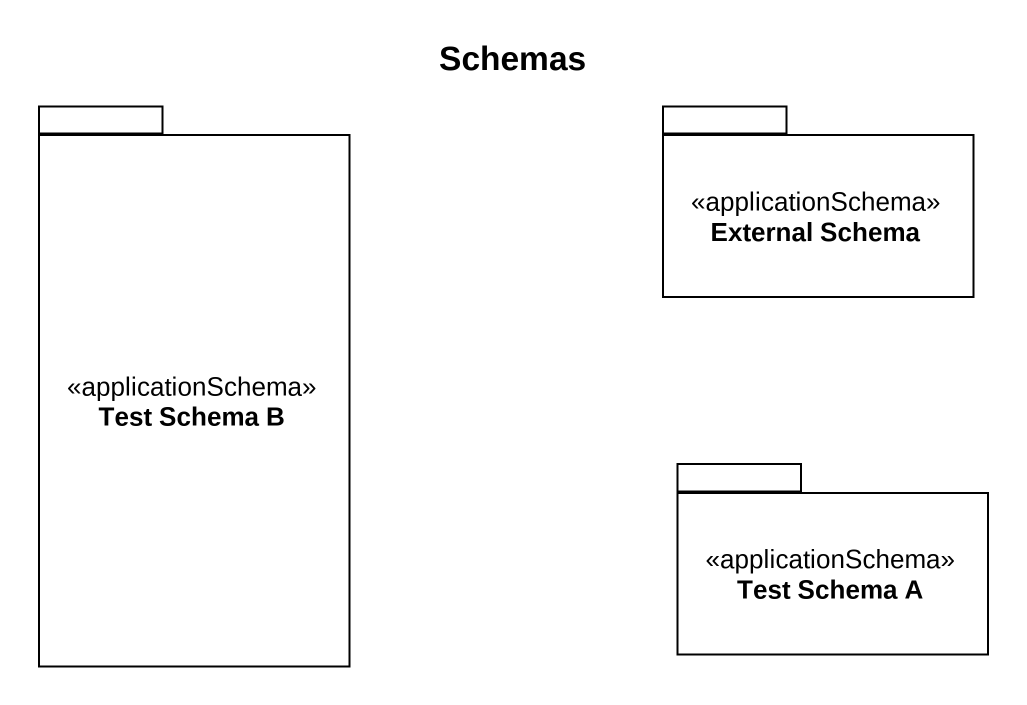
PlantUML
@startuml
title Schemas
package "Test Schema B" as Test_Schema_B <<applicationSchema>> {
}
package "External Schema" as External_Schema <<applicationSchema>> {
}
package "Test Schema A" as Test_Schema_A <<applicationSchema>> {
}
@enduml
